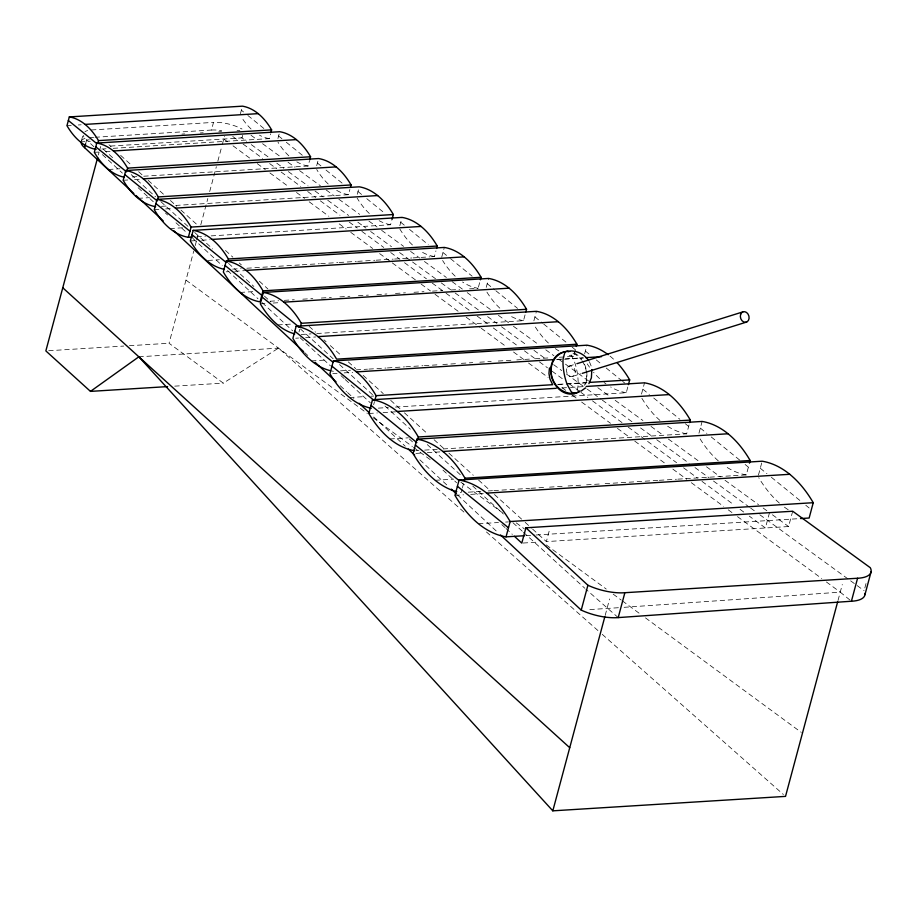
<?xml version="1.0" encoding="UTF-8"?>
<svg xmlns="http://www.w3.org/2000/svg" width="917" height="917" viewBox="0 0 917 917"><rect width="100%" height="100%" fill="white"/><g stroke="black" fill="none" stroke-linecap="round" stroke-linejoin="round"><path stroke-width="0.69" stroke-dasharray="4.58 3.44" d="M577.194 390.264L577.916 386.745A21.389 6.453 79.2 0 0 574.237 361.092L570.431 353.641M81.453 140.679L82.828 135.578M85.625 143.843L86.656 140.014A20.002 7.749 15 0 1 83.218 135.361M98.348 154.984L99.093 152.211M99.46 150.835L100.572 146.674L114.316 159.214M95.059 137.275L211.46 130.042L213.512 122.385A24.897 9.64 15 0 1 241.973 129.022M463.933 512.076L278.493 348.128L223.301 383.134L169.049 343.256L193.751 251.075M195.229 245.538L196.341 241.389M196.708 240.002L198.198 234.477M200.789 224.791L207.827 198.508M209.684 191.584L216.355 166.688M217.833 161.163L221.914 145.941M222.281 144.554L224.459 136.473M240.426 113.731L242.455 106.166M242.707 135.338L242.019 137.894L246.65 141.264M113.169 148.325L269.277 138.616L270.538 133.905M277.931 138.467L279.742 131.716M143.728 176.224L308.089 166.011L309.419 161.025M316.697 165.668L318.6 158.549M298.999 331.977L299.721 329.272M175.663 205.431L348.471 194.691L349.881 189.441M357.263 194.289L359.258 186.827M211.139 235.887L390.596 224.734L392.075 219.232M399.835 225.697L402.047 217.409M373.678 404.695L374.354 402.162M431.575 256.749L434.417 256.577L435.942 250.88M441.696 257.264L444.332 247.43M478.445 287.124L479.717 282.367L477.551 280.613M486.216 287.376L488.601 278.447M462.111 488.967L461.125 492.624A119.141 71.916 86.4 0 1 456.677 491.672M462.432 487.752L463.417 484.096L461.228 482.319M316.812 333.513L523.504 320.675L525.143 314.542M533.877 320.847L536.434 311.322M559.439 357.252L573.664 356.369L576.014 347.577M584.645 353.859L586.972 345.182M792.689 511.228L788.586 526.541L546.36 541.592L549.787 528.822M395.456 407.068L626.265 392.728L628.111 385.828M641.499 394.104L644.525 382.836M605.186 615.41L609.587 598.95M443.14 448.952L686.673 433.821L689.332 423.883M698.949 433.26L702.124 421.442M733.474 475.705L746.3 474.903L749.097 464.483M758.439 475.144L762.176 461.205M769.512 512.66L765.408 527.974L749.269 516.111M838.023 600.452L842.299 584.496M864.834 587.969L866.645 581.206M568.998 366.17L577.137 363.625M572.793 376.302L580.942 373.758M618.402 607.719L586.662 609.782M624.099 607.318L840.247 592.153L851.412 601.231M66.964 125.675L71.228 125.4M78.323 124.964L81.154 124.792M91.436 129.973L213.512 122.385M89.385 137.63L93.649 137.367M89.316 139.843L86.656 140.014L94.015 146.835M181.921 134.088L184.753 133.916M200.33 132.954L203.161 132.77M218.739 131.807L221.57 131.635M237.056 130.672L239.864 130.489M80.375 141.894L90.313 141.275M110.487 146.067L242.019 137.894A24.897 9.64 15 0 0 239.922 136.679M101.81 149.024L106.074 148.76M94.325 152.325L98.612 152.062M105.753 151.614L110.04 151.351M108.493 169.473L119.932 168.762M132.289 176.935L138.008 176.58M123.176 180.271L128.896 179.915M134.604 179.56L140.324 179.205M138.112 198.347L149.54 197.636M161.381 206.325L168.522 205.878M154.285 209.615L159.982 209.259M165.679 208.904L171.376 208.549M169.943 228.574L182.77 227.771M196.903 236.769L205.442 236.242M190.335 240.953L194.599 240.69M201.706 240.243L210.234 239.715M207.941 260.439L219.312 259.74M232.643 269.117L241.16 268.578M246.845 268.223L300.845 264.875M302.266 264.784L319.322 263.729M320.732 263.637L337.788 262.571M339.21 262.491L356.266 261.425M357.687 261.345L374.732 260.279M376.153 260.187L393.21 259.133M394.631 259.041L411.676 257.986M413.097 257.895L430.153 256.84M226.167 271.822L229.021 271.638M234.718 271.283L244.701 270.664M240.208 292.431L254.468 291.549M270.034 301.235L278.585 300.707M284.293 300.352L294.265 299.733M302.816 299.194L312.789 298.575M321.34 298.048L331.324 297.429M339.875 296.902L349.847 296.283M358.398 295.744L368.382 295.125M376.933 294.598L386.905 293.979M395.456 293.44L405.44 292.821M413.991 292.294L423.963 291.675M432.515 291.136L442.487 290.517M451.038 289.99L459.589 289.463M469.573 288.844L478.124 288.305A91.104 54.986 86.4 0 1 462.523 282M260.325 303.825L266.033 303.47M273.163 303.034L280.281 302.587M277.782 324.939L290.609 324.137M301.131 334.487L311.104 333.868M48.681 350.73L123.738 346.064M129.4 345.72L169.049 343.256M295.733 338.213L298.575 338.041M305.682 337.594L315.631 336.975M138.857 356.805L278.493 348.128M311.505 360.92L327.14 359.945M340.482 370.858L350.432 370.239M356.117 369.883L367.499 369.173M368.921 369.092L385.977 368.026M387.398 367.935L404.466 366.88M405.887 366.789L422.943 365.734M424.365 365.642L437.168 364.851M442.854 364.496L455.646 363.694M461.331 363.35L472.713 362.639M479.82 362.192L491.191 361.493M498.309 361.046L511.101 360.255M516.787 359.9L529.579 359.109M535.276 358.753L548.068 357.951M557.33 359.418L582.983 357.825M332.791 373.586L337.066 373.322M344.184 372.875L352.736 372.348M556.47 359.682L583.533 357.997M174.746 386.149L223.301 383.134M558.464 384.338L565.583 383.891M567.004 383.81L586.949 382.572M349.583 397.531L365.253 396.557M370.949 396.201L373.804 396.029M557.593 384.601L564.712 384.166M566.133 384.074L587.51 382.744M561.926 387.96L569.044 387.524M570.466 387.433L583.281 386.642M378.366 408.134L388.338 407.515M368.829 413.475L377.368 412.948M383.065 412.593L395.892 411.802M389.897 438.979L408.409 437.822M416.077 450.637L418.931 450.465M424.628 450.109L437.443 449.307M415.928 453.399L421.637 453.044M427.333 452.689L440.171 451.886M435.174 480.302L453.709 479.155M468.255 492.177L481.093 491.386M488.222 490.939L492.498 490.675M493.919 490.584L529.567 488.371M531 488.28L543.827 487.489M549.535 487.133L562.362 486.331M568.07 485.976L580.897 485.185M586.605 484.829L599.443 484.027M605.14 483.672L657.902 480.393M659.323 480.302L676.437 479.247M677.858 479.155L732.041 475.785M454.981 495.352L463.555 494.813M470.708 494.378L483.568 493.575M478.456 523.756L498.481 522.518M505.622 522.071L508.488 521.899M526.06 535.608L534.634 535.081M536.067 534.989L800.564 518.552M523.16 543.036L538.176 542.096M574.202 352.781L578.214 355.509L581.71 359.384M251.006 135.28L256.794 139.487M262.571 143.694L281.072 157.162M288.007 162.206L294.942 167.249M299.561 170.619L320.377 185.761M326.154 189.968L334.247 195.86M338.866 199.23L359.682 214.372M368.932 221.1L377.025 226.992M381.644 230.362L403.606 246.352M410.552 251.396L419.791 258.124M424.422 261.494L446.384 277.484M452.161 281.691L462.569 289.256M467.189 292.626L490.32 309.453M498.412 315.345L508.809 322.922M513.44 326.28L538.875 344.792M545.81 349.847L553.902 355.727M558.522 359.097L564.299 363.304M565.457 364.141L588.576 380.979M597.827 387.708L610.55 396.958M615.169 400.328L642.92 420.525M651.013 426.416L663.725 435.667M668.355 439.037L699.568 461.755M706.503 466.799L720.372 476.897M725.003 480.267L758.519 504.659M763.15 508.029L767.77 511.399M772.401 514.758L788.586 526.541M251.292 144.634L268.67 157.288M276.774 163.18L283.72 168.247M288.362 171.617L308.055 185.945M315.001 191.011L323.116 196.914M327.747 200.284L348.598 215.461M357.871 222.201L365.975 228.104M370.606 231.485L391.467 246.662M399.571 252.565L435.483 278.699M441.272 282.917L450.545 289.657M455.176 293.027L479.499 310.737M487.615 316.64L496.876 323.38M501.519 326.761L527 345.308M533.958 350.363L545.535 358.799M553.65 364.702L561.754 370.606M566.385 373.976L586.089 388.304M587.247 389.152L601.139 399.273M602.297 400.11L632.421 422.038M640.536 427.941L652.113 436.366M656.744 439.736L689.183 463.349M694.983 467.567L708.875 477.688M713.518 481.058L749.43 507.193M750.587 508.041L755.218 511.411M759.849 514.781L856.008 584.759M857.166 585.608L864.112 590.663M232.735 136.45L238.5 140.691M243.12 144.072L262.72 158.481M269.632 163.57L276.556 168.659M281.164 172.041L300.765 186.449M307.688 191.538L315.757 197.464M320.365 200.857L339.966 215.266M349.194 222.04L357.263 227.978M361.871 231.371L383.776 247.464M390.699 252.553L399.915 259.328M404.535 262.72L426.439 278.825M432.205 283.066L444.883 292.385M446.04 293.234L470.249 311.023M477.172 316.113L488.704 324.584M493.312 327.977L517.52 345.778M524.444 350.856L534.817 358.49M539.425 361.871L547.495 367.809M552.114 371.202L562.488 378.824M569.411 383.914L579.785 391.536M580.931 392.384L587.854 397.474M592.462 400.855L622.448 422.897M628.214 427.127L676.631 462.73M683.555 467.808L697.39 477.975M701.998 481.368L734.276 505.095M740.042 509.336L744.661 512.729M223.771 139.029L228.39 142.422M233.01 145.814L250.318 158.538M257.253 163.627L265.334 169.576M269.942 172.969L288.419 186.541M296.5 192.478L304.582 198.427M309.201 201.82L328.825 216.24M339.21 223.874L346.145 228.975M350.764 232.368L372.692 248.484M379.615 253.573L391.169 262.067M392.316 262.915L415.412 279.88M421.178 284.121L430.417 290.918M435.036 294.311L459.279 312.124M466.203 317.225L480.061 327.403M481.207 328.252L506.608 346.924M513.531 352.013L523.928 359.647M528.547 363.04L548.171 377.472M562.018 387.65L566.637 391.043M572.414 395.284L577.034 398.677M581.653 402.07L610.504 423.287M617.439 428.377L630.139 437.718M634.747 441.111L665.925 464.013M672.849 469.114L686.707 479.293M691.315 482.686L723.639 506.448M728.258 509.841L732.878 513.233M737.497 516.626L821.77 578.57M826.389 581.963L840.247 592.153M185.968 280.121L367.35 413.452M373.127 417.693L412.363 446.533M413.521 447.381L430.83 460.105M460.827 482.159L502.378 512.695M516.225 522.873L524.306 528.811M546.234 544.927L606.24 589.046M613.175 594.136L621.245 600.073M622.402 600.922L640.868 614.493M645.488 617.886L801.286 732.396M760.285 468.266L766.944 473.676M771.38 477.287L801.355 501.645M805.802 505.256L809.126 507.961M700.336 428.09L706.892 433.409M711.26 436.962L739.652 460.036M745.108 464.472L748.387 467.143M642.828 389.175L649.374 394.493M653.729 398.035L679.921 419.321M685.377 423.757L688.656 426.416M585.39 351.096L590.857 355.544M596.337 360.003L601.816 364.45M606.194 368.015L621.543 380.475M622.632 381.369L624.821 383.157M534.932 316.915L542.589 323.139M543.678 324.033L566.66 342.706M572.128 347.153L575.418 349.824M487.202 283.697L494.79 289.864M495.868 290.746L517.555 308.376M442.968 252.507L449.456 257.78M450.534 258.651L472.152 276.223M400.74 222.281L405.142 225.857M409.544 229.433L428.239 244.633M357.997 191.538L362.398 195.115M366.789 198.68L384.372 212.973M317.397 163.043L321.729 166.562M326.062 170.081L342.305 183.285M278.596 135.98L281.909 138.662M286.31 142.238L302.816 155.661M241.366 110.2L243.532 111.954M247.854 115.462L264.062 128.632M618.196 617.599L585.883 589.23M486.446 531.975L597.93 630.541M602.217 634.323L783.382 794.489M108.974 144.783L111.095 146.709M120.631 155.351L132.277 165.92M138.627 171.685L143.923 176.488M148.164 180.34L164.051 194.748M170.402 200.514L176.763 206.279M180.993 210.119L196.88 224.527M225.479 250.467L232.884 257.196M239.245 262.961L241.366 264.887M259.362 281.221L267.833 288.901M309.144 326.372L315.494 332.137M323.965 339.829L326.085 341.743M330.315 345.594L341.972 356.163M348.322 361.928L355.739 368.645M363.155 375.374L383.272 393.634M390.688 400.351L400.213 409.005M404.454 412.845L427.758 433.982M434.108 439.747L444.699 449.353M448.929 453.193L473.287 475.293M478.582 480.095L490.24 490.664M494.469 494.515L524.123 521.418M525.189 522.381L531.539 528.135M532.594 529.098L546.36 541.592M131.234 174.643L155.558 196.811M160.842 201.637L188.329 226.705M194.679 232.494L212.652 248.885M228.505 263.339L253.883 286.482M264.463 296.122L270.802 301.911M300.409 328.905L333.18 358.799M339.531 364.576L373.357 395.433M384.991 406.036L410.369 429.179M427.288 444.607L462.179 476.427M472.748 486.067L503.41 514.024M512.924 522.701L522.438 531.379M523.504 532.341L584.828 588.267M102.417 154.618L122.397 173.118M138.158 187.721L154.973 203.299M165.484 213.042L167.582 214.991M175.995 222.774L187.561 233.491M192.811 238.351L222.246 265.621M227.496 270.492L257.975 298.724M262.182 302.621L292.661 330.854M300.019 337.674L330.498 365.906M341.009 375.649L344.162 378.561M345.216 379.535L370.434 402.907M409.326 438.934L412.478 441.856M442.957 470.089L456.62 482.755M501.817 524.616L504.969 527.539M506.024 528.513L512.328 534.359M304.627 352.552L307.768 355.475M340.253 385.725L346.534 391.582M347.589 392.556L353.87 398.414M373.781 416.948L405.211 446.212M419.883 459.875L448.161 486.216M457.594 494.997L498.458 533.041M589.379 361.665L591.488 366.823M84.972 131.681A20.002 7.749 15 0 1 87.7 130.535M211.46 130.042A24.897 9.64 15 0 1 221.639 130.661M81.395 140.989A20.002 7.749 15 0 1 87.402 137.837M686.673 433.821A113.639 68.592 86.4 0 1 665.868 425.052M659.965 420.433A113.639 68.592 86.4 0 1 641.453 397.611M572.976 353.183A21.492 17.526 71.8 0 1 581.126 359.567M581.94 360.668A21.492 17.526 71.8 0 1 584.438 385.312M584.45 364.141A21.389 15.704 74 0 1 585.08 385.094M269.277 138.616A72.328 43.661 86.4 0 1 259.477 135.177M251.063 128.999A72.328 43.661 86.4 0 1 242.099 118.144M308.089 166.011A76.432 46.137 86.4 0 1 296.821 161.85M288.844 155.844A76.432 46.137 86.4 0 1 277.954 142.112M348.471 194.691A80.547 48.624 86.4 0 1 336.596 190.312M328.194 183.973A80.547 48.624 86.4 0 1 316.709 169.519M390.596 224.734A84.49 50.997 86.4 0 1 379.157 220.71M369.322 213.501A84.49 50.997 86.4 0 1 357.091 198.015M434.417 256.577A87.264 52.67 86.4 0 1 421.545 251.82M412.444 244.965A87.264 52.67 86.4 0 1 399.812 228.963M455.187 276.189A91.104 54.986 86.4 0 1 442.613 260.508M523.504 320.675A94.096 56.797 86.4 0 1 509.634 315.551M499.811 308.158A94.096 56.797 86.4 0 1 486.182 290.907M573.664 356.369A100.389 60.591 86.4 0 1 566.19 354.375M558.866 350.902A100.389 60.591 86.4 0 1 555.289 348.62M548.389 343.015A100.389 60.591 86.4 0 1 534.542 325.741M333.375 371.293A100.389 60.591 86.4 0 1 329.627 370.491M626.265 392.728A105.948 63.949 86.4 0 1 610.642 386.963M605.942 383.891A105.948 63.949 86.4 0 1 604.097 382.504M599.592 378.629A105.948 63.949 86.4 0 1 593.574 372.313M589.528 367.178A105.948 63.949 86.4 0 1 587.201 363.877M610.046 356.14A105.948 63.949 86.4 0 1 615.399 360.977M746.3 474.903A119.141 71.916 86.4 0 1 724.499 465.71M718.32 460.873A119.141 71.916 86.4 0 1 699.545 438.017M788.207 509.749A126.626 76.432 86.4 0 1 783.748 506.642M779.393 503.101A126.626 76.432 86.4 0 1 758.749 477.677M566.752 368.806A5.422 4.276 72.7 0 0 571.704 376.555A5.422 4.276 72.7 0 0 574.225 368.347A5.422 4.276 72.7 0 0 566.752 368.806"/><path stroke-width="1.38" d="M549.443 367.969L548.962 373.54L549.959 379.019L552.355 384.051M270.905 132.564L271.615 129.87A72.328 43.661 86.4 0 0 242.455 106.166L69.314 116.918L66.964 125.675A72.328 43.661 86.4 0 0 96.136 149.379M133.848 193.521L84.605 147.671L85.625 143.843M309.705 159.959L310.565 156.761A76.432 46.137 86.4 0 0 279.742 131.716L96.801 143.075L94.325 152.325A76.432 46.137 86.4 0 0 124.196 177.199M97.844 143.006L98.486 140.622A72.328 43.661 86.4 0 0 69.314 116.918M97.603 157.747L45.85 350.913L90.474 391.387L167.605 386.596M350.477 187.194L351.085 184.947A80.547 48.624 86.4 0 0 318.6 158.549L125.789 170.528L123.176 180.271A80.547 48.624 86.4 0 0 155.661 206.669M126.947 170.642L127.623 168.132A76.432 46.137 86.4 0 0 96.801 143.075M392.075 219.232L393.336 214.521A84.49 50.997 86.4 0 0 359.258 186.827L157.025 199.39L154.285 209.615A84.49 50.997 86.4 0 0 188.352 237.308L192.627 237.044M157.564 199.585L158.274 196.926A80.547 48.624 86.4 0 0 125.789 170.528M188.352 237.308L191.091 227.084A84.49 50.997 86.4 0 0 157.025 199.39M436.595 248.45L437.249 246.02A87.264 52.67 86.4 0 0 402.047 217.409L193.166 230.396L190.335 240.953A87.264 52.67 86.4 0 0 224.447 269.357M226.27 260.978L223.324 271.994A91.104 54.986 86.4 0 0 260.061 301.853L263.007 290.838A91.104 54.986 86.4 0 0 226.27 260.978L444.332 247.43A91.104 54.986 86.4 0 1 481.07 277.289L480.393 279.823M227.496 262.228L228.356 258.995A87.264 52.67 86.4 0 0 193.166 230.396M525.842 311.918L526.553 309.293A94.096 56.797 86.4 0 0 488.601 278.447L263.374 292.443L260.325 303.825A94.096 56.797 86.4 0 0 294.758 333.914M576.312 346.466L576.919 344.219A100.389 60.591 86.4 0 0 536.434 311.322L296.145 326.246L292.89 338.396A100.389 60.591 86.4 0 0 329.627 370.491M300.707 325.604L301.326 323.288A94.096 56.797 86.4 0 0 263.374 292.443M608.212 354.707A105.948 63.949 86.4 0 0 586.972 345.182L333.375 360.943L329.937 373.758A105.948 63.949 86.4 0 0 371.339 408.248M556.229 388.315L372.508 399.732L368.829 413.475A113.639 68.592 86.4 0 0 414.656 450.728M374.698 400.901L376.096 395.674A105.948 63.949 86.4 0 0 333.375 360.943M749.453 463.154L750.163 460.494A119.141 71.916 86.4 0 0 702.124 421.442L416.937 439.163L413.086 453.571A119.141 71.916 86.4 0 0 456.677 491.672M417.441 440.343L418.335 436.985A113.639 68.592 86.4 0 0 372.508 399.732M800.564 518.552L809.138 518.025L813.241 502.699A126.626 76.432 86.4 0 0 762.176 461.205L459.085 480.038L454.981 495.352A126.626 76.432 86.4 0 0 506.046 536.858L524.627 535.7M464.357 480.565L464.988 478.215A119.141 71.916 86.4 0 0 416.937 439.163M506.046 536.858L510.15 521.532A126.626 76.432 86.4 0 0 459.085 480.038M500.556 535.001L581.229 610.114A34.559 13.4 15 0 0 618.196 617.599L851.412 601.231L857.567 578.249A31.258 12.116 15 0 0 870.267 567.692L792.689 511.228L525.899 527.802L521.796 543.116L514.437 536.307M628.432 384.636L629.692 379.913A105.948 63.949 86.4 0 0 617.13 362.765M581.229 610.114L587.9 585.241L525.899 527.802M837.645 601.839L785.525 796.38L552.813 810.834L604.819 616.786M618.196 617.599L624.867 592.714L857.567 578.249M689.676 422.611L690.352 420.078A113.639 68.592 86.4 0 0 644.525 382.836L586.135 386.458M864.96 594.663L871.116 571.692M588.886 383.604L591.385 377.884L591.832 369.585M581.057 391.123L585.482 387.891M90.474 391.387L138.857 356.805L552.813 810.834M575.406 393.267C568.471 394.23 561.479 391.41 556.883 386.149A21.389 18.879 68.6 0 1 553.627 360.392C556.883 354.684 563.267 350.718 569.927 351.383L566.293 351.28L564.815 352.506L563.107 358.845A21.389 6.453 79.2 0 0 567.256 384.59L571.108 391.57L573.056 393.21L574.982 393.382L579.303 391.811M577.137 363.625L742.827 311.906M582.295 373.345L746.621 322.05M85.075 124.403L258.204 113.639M98.486 140.622L271.615 129.87M113.444 150.984L296.397 139.613M127.623 168.132L310.565 156.761M143.339 178.861L336.149 166.883M158.274 196.926L351.085 184.947M175.422 208.125L377.666 195.562M191.091 227.084L393.336 214.521M212.182 239.417L421.063 226.442M228.356 258.995L437.249 246.02M246.123 270.4L464.185 256.852M263.007 290.838L481.07 277.289M283.88 302.174L509.107 288.179M301.326 323.288L526.553 309.293M318.004 336.631L558.304 321.695M576.919 344.219L336.619 359.155A100.389 60.591 86.4 0 0 296.145 326.246M356.449 371.901L554.487 359.59M585.825 357.641L601.495 356.667M376.096 395.674L552.756 384.693M589.803 382.389L629.692 379.913M397.267 411.481L669.272 394.585M418.335 436.985L690.352 420.078M442.9 451.485L728.075 433.764M464.988 478.215L750.163 460.494M486.675 493.128L789.755 474.295M510.15 521.532L813.241 502.699M574.982 393.382L573.744 393.29L574.466 393.485M570.592 350.89C577.664 350.993 584.702 354.524 588.531 360.553M567.371 351.406L568.471 351.727M68.351 120.494L96.445 143.316M95.792 146.846L126.615 171.903M124.723 174.505L157.208 200.903M155.901 203.563L189.979 231.256M192.02 234.706L226.109 262.411M225.066 265.471L261.803 295.331M262.136 297.085L298.999 327.048M294.815 331.209L333.112 362.33M331.965 366.17L373.597 400.007M371.007 405.348L416.834 442.59M415.367 445.043L459.05 480.542M457.411 486.285L508.477 527.791M62.769 287.778L569.732 747.71M135.945 195.481L163.18 220.848M173.657 230.603L303.584 351.578M315.104 362.307L336.058 381.827M359.109 403.285L369.585 413.04M408.352 449.147L414.633 454.992M451.313 489.139L456.551 494.022M84.605 147.671A20.002 7.749 15 0 1 81.109 141.963M864.995 593.391A31.258 12.116 15 0 1 851.412 601.231M624.867 592.714A34.559 13.4 15 0 1 587.9 585.241M579.922 390.929A21.492 17.526 71.8 0 1 552.779 380.36A21.492 17.526 71.8 0 1 563.703 352.094M740.581 314.554A5.422 4.276 72.7 0 0 745.532 322.303A5.422 4.276 72.7 0 0 748.054 314.084A5.422 4.276 72.7 0 0 740.581 314.554"/></g></svg>
